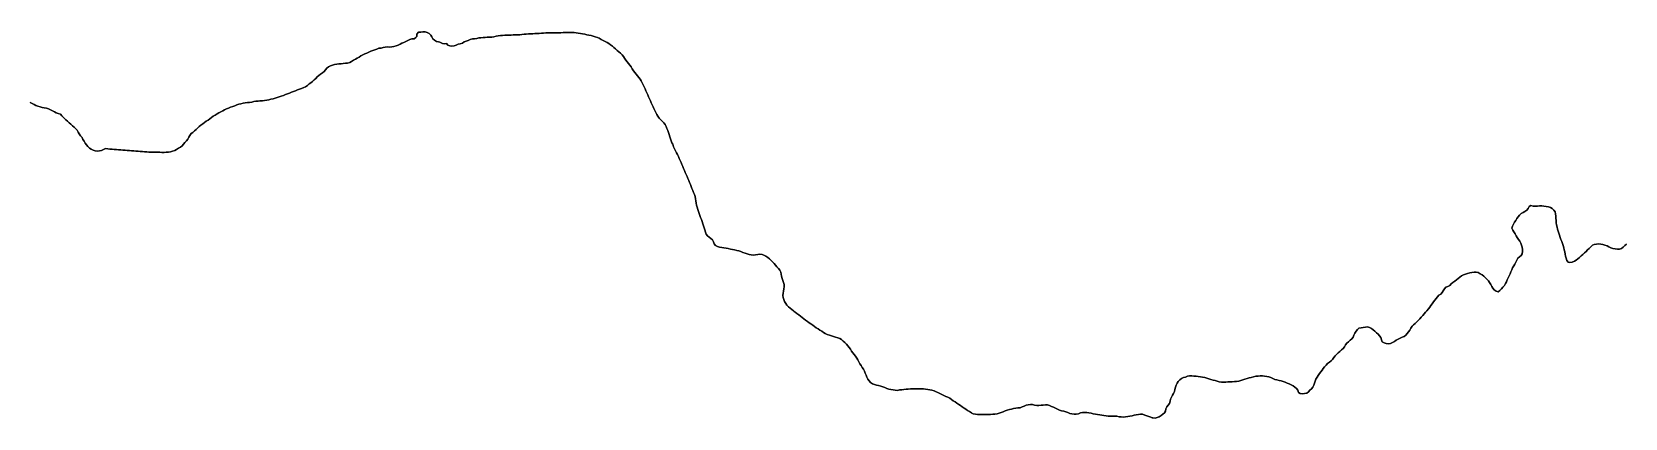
# Model space of a CAD drawing. Header units: inches. Extents: x 141448 to 685535, y 3466439 to 4099221.
# Drawn here: x 243220 to 257417, y 3788655 to 3792097 of the extents above; entities that cross this region are included whole.
import ezdxf

# ---------------------------------------------------------------- set-up
doc = ezdxf.new("R2010")
doc.units = ezdxf.units.IN
doc.header["$MEASUREMENT"] = 0
doc.layers.add('az_county', color=7, linetype='Continuous')

msp = doc.modelspace()

# ---------------------------------------------------------------- linework, layer by layer
at = {"layer": 'az_county'}
for points in [[(257429.59375, 3790204.75), (257415.09375, 3790192.25), (257399.890625, 3790179.75), (257383.78125, 3790167.5), (257366.578125, 3790160.25), (257347.984375, 3790159.75), (257328.578125, 3790162.5), (257309.171875, 3790167.5), (257290.578125, 3790173.25), (257273.078125, 3790181.25), (257255.875, 3790190.5), (257237.78125, 3790197.25), (257218.875, 3790202.25), (257199.78125, 3790205.75), (257180.671875, 3790207.5), (257160.984375, 3790206.75), (257141.78125, 3790203.5), (257125.28125, 3790195.25), (257111.375, 3790181), (257097.078125, 3790167.75), (257082.984375, 3790154.25), (257068.984375, 3790140.75), (257054.984375, 3790127.25), (257040.875, 3790113.75), (257026.671875, 3790100.5), (257012.171875, 3790087.75), (256997.375, 3790075.75), (256982.171875, 3790064.25), (256965.375, 3790053.75), (256945.578125, 3790045.75), (256925.984375, 3790041.75), (256909.671875, 3790043.75), (256899.28125, 3790059.5), (256892.578125, 3790080.25), (256887.484375, 3790098.75), (256883.484375, 3790117.75), (256879.78125, 3790136.75), (256875.375, 3790155.75), (256869.875, 3790174.25), (256864.078125, 3790192.5), (256857.984375, 3790211), (256851.875, 3790229.25), (256845.578125, 3790247.75), (256839.28125, 3790266), (256833.078125, 3790284.25), (256827.078125, 3790302.75), (256821.28125, 3790321.25), (256815.671875, 3790339.75), (256810.484375, 3790358.25), (256805.875, 3790377), (256802.875, 3790396.25), (256801.671875, 3790416), (256801.28125, 3790435.75), (256800.578125, 3790455.5), (256798.375, 3790474.5), (256793.578125, 3790492.25), (256783.28125, 3790508.25), (256767.984375, 3790522), (256750.984375, 3790532.25), (256733.171875, 3790538.5), (256714.078125, 3790542.25), (256694.375, 3790544.5), (256674.984375, 3790546.25), (256655.671875, 3790546.25), (256636.28125, 3790545.25), (256616.875, 3790544.25), (256597.375, 3790545.25), (256577.578125, 3790548.75), (256562.78125, 3790541), (256551.984375, 3790523.75), (256539.984375, 3790508.25), (256523.78125, 3790496.25), (256507.671875, 3790487.25), (256490.578125, 3790477.75), (256476.984375, 3790464.75), (256464.984375, 3790449.5), (256453.484375, 3790433.75), (256442.484375, 3790417.25), (256432.171875, 3790400.75), (256422.484375, 3790383.75), (256413.484375, 3790366.75), (256409.171875, 3790349.25), (256417.875, 3790330.75), (256427.078125, 3790314), (256436.875, 3790297.25), (256446.875, 3790280.75), (256456.78125, 3790263.75), (256467.28125, 3790247.5), (256477.875, 3790231.25), (256487.375, 3790214.25), (256494.484375, 3790196.75), (256499.484375, 3790177.75), (256502.671875, 3790158.25), (256504.171875, 3790139.25), (256500.875, 3790120.25), (256490.875, 3790103.75), (256474.671875, 3790092.75), (256460.078125, 3790079.75), (256451.078125, 3790063), (256443.671875, 3790044.75), (256434.484375, 3790027.75), (256424.578125, 3790011.25), (256415.078125, 3789994.25), (256406.875, 3789976.75), (256399.484375, 3789959.25), (256392.171875, 3789941.25), (256384.28125, 3789923.5), (256376.078125, 3789906), (256367.671875, 3789888.5), (256359.28125, 3789871), (256350.875, 3789853.5), (256340.984375, 3789837), (256328.78125, 3789822), (256315.28125, 3789808.25), (256301.265625, 3789792.25), (256286.265625, 3789781.75), (256268.46875, 3789785.75), (256251.5625, 3789797.75), (256239.5625, 3789812.5), (256229.359375, 3789829.25), (256219.265625, 3789846), (256209.5625, 3789862.75), (256198.765625, 3789878.75), (256185.765625, 3789893.25), (256171.65625, 3789906.25), (256157.0625, 3789919.25), (256142.0625, 3789931.25), (256126.0625, 3789942.25), (256109.0625, 3789951.75), (256090.15625, 3789954.5), (256070.65625, 3789955), (256051.265625, 3789954.25), (256032.5625, 3789949.75), (256014.15625, 3789943.25), (255995.765625, 3789937.25), (255977.359375, 3789930.75), (255959.765625, 3789922.75), (255943.5625, 3789912.75), (255929.15625, 3789899.75), (255914.859375, 3789886.75), (255899.359375, 3789874.75), (255883.359375, 3789864), (255868.0625, 3789852.25), (255854.765625, 3789838), (255837.65625, 3789829), (255819.359375, 3789821.75), (255806.765625, 3789808.25), (255797.359375, 3789791), (255788.0625, 3789773.5), (255775.96875, 3789759), (255758.265625, 3789750.25), (255745.0625, 3789736.25), (255733.15625, 3789721.25), (255721.46875, 3789705.75), (255710.0625, 3789690.25), (255698.765625, 3789674.25), (255687.359375, 3789658.75), (255675.765625, 3789643.25), (255663.96875, 3789627.75), (255651.65625, 3789612.75), (255639.15625, 3789598.25), (255626.359375, 3789583.75), (255613.46875, 3789569.25), (255600.46875, 3789554.75), (255587.359375, 3789540.75), (255574.265625, 3789526.25), (255561.0625, 3789512.25), (255547.359375, 3789498.25), (255532.65625, 3789486.25), (255518.265625, 3789473.75), (255508.859375, 3789456.75), (255498.359375, 3789440.5), (255487.15625, 3789424.25), (255475.5625, 3789408.75), (255462.65625, 3789394.25), (255447.5625, 3789383.25), (255429.65625, 3789375.5), (255411.359375, 3789368.25), (255394.359375, 3789359.25), (255377.859375, 3789349.25), (255361.359375, 3789339), (255344.859375, 3789328.75), (255327.0625, 3789321.25), (255307.65625, 3789318.75), (255288.265625, 3789320.75), (255268.65625, 3789325.75), (255253.65625, 3789335.75), (255246.65625, 3789353.75), (255239.765625, 3789372.75), (255229.359375, 3789389.25), (255216.859375, 3789403.75), (255202.546875, 3789416.75), (255187.640625, 3789429.25), (255172.953125, 3789441.75), (255157.34375, 3789453.25), (255140.453125, 3789464), (255122.34375, 3789468.25), (255103.34375, 3789465.75), (255083.953125, 3789461.75), (255064.25, 3789459.5), (255045.046875, 3789456.5), (255031.546875, 3789444.75), (255020.046875, 3789428.75), (255008.953125, 3789413.25), (255000.75, 3789395.25), (254992.453125, 3789377.75), (254981.34375, 3789362.25), (254967.546875, 3789349), (254952.75, 3789336.25), (254938.640625, 3789322.75), (254926.640625, 3789307.75), (254915.75, 3789291.75), (254904.140625, 3789276.25), (254890.34375, 3789262.75), (254875.453125, 3789250.25), (254860.453125, 3789238), (254846.953125, 3789224.5), (254834.046875, 3789209.75), (254822.453125, 3789194.25), (254810.546875, 3789179), (254797.140625, 3789165.25), (254781.75, 3789153.5), (254766.546875, 3789141.25), (254752.453125, 3789128), (254739.84375, 3789113.5), (254727.953125, 3789098.25), (254716.34375, 3789082.75), (254704.546875, 3789067.25), (254692.84375, 3789052), (254682.140625, 3789035.75), (254671.953125, 3789019.25), (254662.453125, 3789002.5), (254654.546875, 3788984.75), (254649.25, 3788966.25), (254643.640625, 3788947.75), (254634.75, 3788930.25), (254621.25, 3788917), (254606.34375, 3788904.25), (254594.546875, 3788888.25), (254579.546875, 3788877.75), (254560.34375, 3788874.25), (254540.640625, 3788872.75), (254520.25, 3788873.5), (254507.84375, 3788884.75), (254501.34375, 3788904), (254490.25, 3788919.75), (254475.25, 3788931.75), (254458.953125, 3788942.75), (254442.046875, 3788951.75), (254424.546875, 3788960.25), (254406.75, 3788968), (254388.84375, 3788975.25), (254370.546875, 3788981.25), (254351.84375, 3788986.75), (254333.25, 3788991.75), (254314.34375, 3788996.25), (254295.546875, 3789000.75), (254277.953125, 3789008.75), (254260.84375, 3789017.5), (254242.140625, 3789022.5), (254223.140625, 3789026.25), (254203.953125, 3789029.25), (254184.75, 3789031.25), (254165.453125, 3789031.25), (254146.140625, 3789030), (254126.84375, 3789029), (254104.53125, 3789023.5), (254085.734375, 3789018.75), (254067.03125, 3789014), (254048.4375, 3789008.75), (254029.9375, 3789003.25), (254011.4375, 3788997.5), (253993.125, 3788990.75), (253974.625, 3788985.25), (253955.53125, 3788983), (253936.328125, 3788981.25), (253916.9375, 3788979.75), (253897.53125, 3788978.5), (253878.234375, 3788977.5), (253858.828125, 3788976.75), (253839.4375, 3788976.25), (253820.125, 3788976), (253801.125, 3788977.25), (253782.734375, 3788984), (253764.03125, 3788989.25), (253745.328125, 3788993.75), (253726.734375, 3788999.25), (253708.328125, 3789005.25), (253689.828125, 3789011), (253671.234375, 3789016), (253652.328125, 3789019.75), (253633.125, 3789022.75), (253613.9375, 3789025.25), (253594.734375, 3789027.75), (253575.328125, 3789030.25), (253555.9375, 3789032.25), (253536.828125, 3789032.25), (253518.328125, 3789027.75), (253500.125, 3789020.25), (253480.9375, 3789016.75), (253463.828125, 3789009), (253448.03125, 3788997.25), (253435.125, 3788983), (253425.234375, 3788966.5), (253417.03125, 3788948.75), (253410.125, 3788930.75), (253405.828125, 3788911.75), (253402.125, 3788892.75), (253393.53125, 3788875.5), (253383.328125, 3788858.75), (253374.03125, 3788841.75), (253366.625, 3788824.25), (253362.828125, 3788805), (253357.125, 3788786.75), (253346.625, 3788770.5), (253334.828125, 3788754.75), (253325.828125, 3788738.25), (253322.53125, 3788718.75), (253312.03125, 3788703), (253297.9375, 3788689.25), (253282.734375, 3788677.25), (253265.53125, 3788668.25), (253247.328125, 3788660.75), (253228.4375, 3788655.25), (253209.828125, 3788657.25), (253203.234375, 3788659.25), (253191.328125, 3788662.5), (253172.828125, 3788669.25), (253154.4375, 3788675.75), (253136.03125, 3788682.75), (253117.734375, 3788690.25), (253099.03125, 3788690.75), (253080.125, 3788688.25), (253061.125, 3788684.75), (253042.125, 3788680.75), (253023.125, 3788676.25), (253004.015625, 3788672.25), (252984.921875, 3788668.75), (252965.71875, 3788666.25), (252946.3125, 3788665.25), (252926.921875, 3788665.5), (252907.8125, 3788667), (252889.015625, 3788672), (252869.8125, 3788674.25), (252850.421875, 3788674), (252831.109375, 3788673.75), (252811.8125, 3788673.75), (252792.609375, 3788675.75), (252773.421875, 3788678.5), (252754.3125, 3788681.5), (252735.21875, 3788684.5), (252716.109375, 3788687.75), (252697.015625, 3788691.25), (252677.921875, 3788694.75), (252658.8125, 3788698.25), (252639.8125, 3788701.5), (252620.71875, 3788704.25), (252601.609375, 3788706.75), (252582.515625, 3788706.75), (252563.609375, 3788701.5), (252545.3125, 3788694.75), (252526.71875, 3788690.25), (252507.3125, 3788690.25), (252488.015625, 3788692.75), (252469.421875, 3788697.5), (252451.21875, 3788704), (252432.921875, 3788710.75), (252414.3125, 3788716), (252395.515625, 3788720.75), (252377.3125, 3788727), (252359.8125, 3788735.25), (252342.71875, 3788744.25), (252325.015625, 3788752.25), (252307.015625, 3788759.5), (252289.015625, 3788766.75), (252270.71875, 3788772.75), (252251.421875, 3788773.75), (252232.109375, 3788772), (252212.8125, 3788769.75), (252193.515625, 3788767.75), (252174.3125, 3788767.25), (252155.3125, 3788771), (252136.421875, 3788775.75), (252117.21875, 3788776.25), (252097.921875, 3788774.5), (252079.015625, 3788770.75), (252061.109375, 3788763), (252043.3125, 3788755), (252025.3125, 3788748.5), (252006.109375, 3788746.75), (251986.8125, 3788744.75), (251967.921875, 3788740.75), (251949.015625, 3788736.25), (251930.3125, 3788731.25), (251911.71875, 3788726.25), (251893.421875, 3788719.75), (251875.609375, 3788712.25), (251857.8125, 3788704.75), (251839.421875, 3788698.5), (251820.609375, 3788694.25), (251801.515625, 3788691.25), (251782.203125, 3788689.75), (251762.90625, 3788688.75), (251743.5, 3788688.75), (251724.203125, 3788688.25), (251704.796875, 3788687.75), (251685.5, 3788687.25), (251666.09375, 3788687.25), (251646.796875, 3788687.75), (251627.40625, 3788689.5), (251608.796875, 3788694.25), (251597.09375, 3788700.75), (251592, 3788703.75), (251575.203125, 3788713.25), (251558.59375, 3788723.25), (251542.5, 3788734), (251526.5, 3788744.75), (251510.5, 3788755.75), (251494.703125, 3788766.75), (251478.796875, 3788777.75), (251462.796875, 3788789), (251446.90625, 3788799.75), (251430.796875, 3788810.5), (251414.40625, 3788821), (251398.5, 3788831.75), (251381.59375, 3788841.25), (251364.09375, 3788849.5), (251346.5, 3788857.75), (251329.09375, 3788865.75), (251311.59375, 3788874.25), (251294.09375, 3788882.5), (251276.5, 3788890.5), (251258.796875, 3788898.25), (251240.59375, 3788905), (251221.703125, 3788908.75), (251202.40625, 3788910.25), (251183.09375, 3788912.25), (251164.09375, 3788915.75), (251144.796875, 3788916.75), (251125.5, 3788917.5), (251106.09375, 3788917.25), (251086.796875, 3788916.75), (251067.40625, 3788916.25), (251048.09375, 3788915.25), (251028.796875, 3788914.25), (251009.5, 3788913), (250990.203125, 3788911.25), (250971, 3788908.75), (250951.796875, 3788906.25), (250932.703125, 3788902.5), (250913.59375, 3788903.25), (250894.40625, 3788906), (250875.40625, 3788909.75), (250856.703125, 3788914.75), (250838.296875, 3788920.5), (250820.09375, 3788927.25), (250801.90625, 3788934), (250783.59375, 3788940.25), (250764.90625, 3788945.25), (250746.09375, 3788949.75), (250727.296875, 3788954.5), (250709.5, 3788961.75), (250693.59375, 3788972.75), (250680.796875, 3788987.25), (250670.09375, 3789003.5), (250661.5, 3789020.75), (250653.40625, 3789038.5), (250645.59375, 3789056.25), (250638, 3789073.75), (250629.703125, 3789091.25), (250619.5, 3789107.75), (250608.296875, 3789123.75), (250598.796875, 3789140.25), (250589.703125, 3789157.5), (250580.5, 3789174.5), (250570.296875, 3789190.75), (250559.09375, 3789206.75), (250547.296875, 3789222), (250535.5, 3789237.25), (250524.09375, 3789253), (250513.40625, 3789269.25), (250502.703125, 3789285.25), (250490.90625, 3789300.5), (250478, 3789315), (250464.203125, 3789328.75), (250450.09375, 3789342.25), (250435.203125, 3789354.75), (250418.796875, 3789364.25), (250400.796875, 3789371.25), (250382.203125, 3789376.75), (250363.703125, 3789382.75), (250345.09375, 3789388.75), (250326.296875, 3789394.25), (250307.78125, 3789400.25), (250290.1875, 3789408), (250273.890625, 3789418.25), (250257.78125, 3789428.75), (250241.6875, 3789439.25), (250225.6875, 3789450.25), (250209.78125, 3789461), (250193.78125, 3789472), (250177.984375, 3789483.25), (250162.1875, 3789494.25), (250146.390625, 3789505.75), (250130.6875, 3789517), (250114.984375, 3789528.25), (250099.390625, 3789540), (250083.78125, 3789551.5), (250068.28125, 3789563.25), (250052.78125, 3789574.75), (250037.390625, 3789586.5), (250022.078125, 3789598.25), (250013.078125, 3789605.25), (250006.78125, 3789610.25), (249991.484375, 3789622), (249976.28125, 3789633.75), (249961.78125, 3789646.75), (249948.6875, 3789661.25), (249937.28125, 3789677), (249927.390625, 3789693.5), (249919.1875, 3789711.25), (249913.390625, 3789730.25), (249911.390625, 3789749.25), (249913.28125, 3789768.25), (249917.28125, 3789787.5), (249921.484375, 3789806.75), (249924.1875, 3789826), (249923.390625, 3789844.75), (249918.78125, 3789863.5), (249912.28125, 3789882), (249905.6875, 3789900.5), (249901.078125, 3789919.25), (249897.6875, 3789938.75), (249892.984375, 3789957.25), (249884.484375, 3789974.25), (249872.28125, 3789989.25), (249859.1875, 3790004), (249846.484375, 3790018.75), (249833.78125, 3790033.5), (249820.78125, 3790047.75), (249806.984375, 3790061.25), (249792.28125, 3790073.75), (249776.78125, 3790086.25), (249760.6875, 3790098.25), (249743.78125, 3790107.75), (249726.390625, 3790114.5), (249707.890625, 3790116.25), (249688.484375, 3790113.25), (249668.6875, 3790109.5), (249649.1875, 3790107.75), (249630.28125, 3790109.75), (249611.578125, 3790114.25), (249593.078125, 3790119.75), (249574.578125, 3790125.75), (249556.1875, 3790132.25), (249537.78125, 3790138.75), (249519.28125, 3790144.75), (249500.6875, 3790149.75), (249481.890625, 3790154.5), (249462.890625, 3790158.75), (249443.984375, 3790162.25), (249424.984375, 3790165.75), (249405.890625, 3790169.25), (249386.78125, 3790172.25), (249367.578125, 3790175), (249348.578125, 3790178.75), (249330.078125, 3790184.25), (249312.984375, 3790193.25), (249300.6875, 3790208.25), (249293.890625, 3790226.75), (249284.984375, 3790243.25), (249269.78125, 3790255.25), (249254.28125, 3790267.5), (249239.078125, 3790280), (249229.078125, 3790295.75), (249222.078125, 3790313.75), (249216.28125, 3790332.25), (249210.6875, 3790351.25), (249204.578125, 3790369.75), (249198.28125, 3790387.75), (249192.078125, 3790406.25), (249185.6875, 3790424.25), (249179.1875, 3790442.75), (249172.6875, 3790460.75), (249166.28125, 3790479.25), (249160.1875, 3790497.5), (249154.078125, 3790515.75), (249148.1875, 3790534.25), (249142.78125, 3790552.75), (249138.1875, 3790571.5), (249135.390625, 3790590.75), (249133.28125, 3790610), (249129.6875, 3790629), (249123.484375, 3790647.25), (249116.078125, 3790665.25), (249109.078125, 3790683.25), (249102.078125, 3790701.25), (249095.078125, 3790719.25), (249087.984375, 3790737.25), (249080.78125, 3790755.25), (249073.390625, 3790773.25), (249065.78125, 3790790.75), (249057.984375, 3790808.75), (249050.1875, 3790826.25), (249042.390625, 3790844), (249034.78125, 3790861.75), (249027.28125, 3790879.75), (249019.890625, 3790897.5), (249012.484375, 3790915.25), (249004.984375, 3790933.25), (248997.1875, 3790950.75), (248989.1875, 3790968.5), (248980.578125, 3790985.75), (248971.6875, 3791003.25), (248962.78125, 3791020.25), (248953.890625, 3791037.25), (248945.390625, 3791054.75), (248937.484375, 3791072.25), (248930.28125, 3791095.25), (248923.078125, 3791108.25), (248916.28125, 3791126.5), (248909.6875, 3791144.75), (248903.6875, 3791163.25), (248897.984375, 3791181.75), (248892.28125, 3791200.5), (248886.28125, 3791219), (248878.890625, 3791237.25), (248871.78125, 3791254.75), (248862.484375, 3791271.25), (248850.78125, 3791286.25), (248837.390625, 3791300.75), (248823.578125, 3791314.75), (248810.390625, 3791329.25), (248798.890625, 3791344.75), (248789.6875, 3791361.5), (248780.6875, 3791378.5), (248771.984375, 3791395.75), (248763.484375, 3791413.25), (248755.1875, 3791430.5), (248746.984375, 3791448), (248738.890625, 3791465.75), (248730.984375, 3791483.25), (248723.078125, 3791501), (248715.1875, 3791518.75), (248707.28125, 3791536.5), (248699.484375, 3791554.25), (248691.578125, 3791572), (248683.578125, 3791589.75), (248675.484375, 3791607.25), (248667.28125, 3791624.75), (248658.984375, 3791642.25), (248650.484375, 3791659.5), (248641.578125, 3791676.5), (248629.28125, 3791691.25), (248615.6875, 3791705.5), (248603.484375, 3791720.5), (248591.6875, 3791735.75), (248580.484375, 3791751.5), (248570.078125, 3791767.75), (248559.78125, 3791784.25), (248548.78125, 3791800.25), (248536.390625, 3791815.25), (248524.578125, 3791830.25), (248513.1875, 3791846), (248501.890625, 3791861.75), (248490.484375, 3791877.25), (248478.578125, 3791892.5), (248464.1875, 3791906.75), (248450.984375, 3791919.75), (248436.1875, 3791932.25), (248421.6875, 3791944.75), (248407.078125, 3791957.75), (248392.28125, 3791970), (248376.890625, 3791981.75), (248361.078125, 3791992.75), (248344.890625, 3792003.5), (248327.984375, 3792012.75), (248310.484375, 3792021.25), (248293.390625, 3792030.25), (248276.390625, 3792039.75), (248258.78125, 3792047.75), (248240.484375, 3792053.75), (248221.890625, 3792059.25), (248203.1875, 3792063.75), (248184.28125, 3792068.25), (248165.390625, 3792072.25), (248146.390625, 3792075.75), (248127.390625, 3792079.75), (248108.375, 3792083.25), (248089.265625, 3792086.25), (248070.0625, 3792088.75), (248050.765625, 3792090.5), (248031.46875, 3792091.25), (248012.171875, 3792091.5), (247992.765625, 3792091.25), (247973.46875, 3792091), (247954.171875, 3792090.25), (247934.765625, 3792089.75), (247915.46875, 3792089.25), (247896.171875, 3792089.25), (247876.765625, 3792089.25), (247857.46875, 3792089), (247838.0625, 3792088.75), (247818.765625, 3792088.5), (247799.46875, 3792087.75), (247780.171875, 3792086.75), (247760.875, 3792085.25), (247741.5625, 3792083.75), (247722.265625, 3792082.5), (247702.875, 3792081.25), (247683.5625, 3792080.25), (247664.265625, 3792079.25), (247644.96875, 3792078.25), (247625.671875, 3792077.25), (247606.375, 3792075.75), (247587.171875, 3792073.5), (247567.96875, 3792071.25), (247548.671875, 3792069.5), (247529.375, 3792070.75), (247510.0625, 3792071.25), (247490.765625, 3792069.25), (247471.5625, 3792067.75), (247452.171875, 3792067.25), (247432.875, 3792066.75), (247413.5625, 3792066), (247394.265625, 3792064.75), (247375.0625, 3792062.25), (247356.171875, 3792058.25), (247337.171875, 3792054.25), (247318.0625, 3792051.5), (247298.765625, 3792050.75), (247277.671875, 3792049.5), (247260.265625, 3792047.25), (247240.96875, 3792045.75), (247221.671875, 3792044.5), (247202.375, 3792043.25), (247183.375, 3792039.5), (247164.265625, 3792036.25), (247144.96875, 3792034.25), (247126.375, 3792029.75), (247108.671875, 3792021.75), (247090.265625, 3792015.75), (247072.765625, 3792007.75), (247055.875, 3791998), (247037.671875, 3791992), (247018.765625, 3791987.5), (247000.96875, 3791979.75), (246982.5625, 3791974), (246963.46875, 3791970.75), (246944.171875, 3791972.75), (246926.25, 3791978.75), (246915.859375, 3791994), (246896.453125, 3791990.5), (246877.75, 3791992.75), (246860.953125, 3792002.75), (246855.453125, 3792004.25), (246842.25, 3792007.5), (246824.046875, 3792012.5), (246807.25, 3792022.75), (246792.546875, 3792035.25), (246784.15625, 3792052.75), (246774.25, 3792069.25), (246759.75, 3792082.25), (246742.859375, 3792091.75), (246724.25, 3792097.25), (246705.046875, 3792097.25), (246685.75, 3792095.25), (246666.453125, 3792094), (246650.046875, 3792077), (246649.453125, 3792055.75), (246640.65625, 3792046.25), (246626.15625, 3792034.75), (246606.453125, 3792034.25), (246587.953125, 3792028.75), (246570.25, 3792020.75), (246552.75, 3792012.5), (246535.359375, 3792003.75), (246517.953125, 3791995.25), (246500.15625, 3791987.75), (246482.75, 3791979.25), (246465.046875, 3791971.75), (246446.359375, 3791966.25), (246427.359375, 3791962.5), (246408.15625, 3791962), (246388.65625, 3791963), (246369.453125, 3791961.25), (246350.359375, 3791957.75), (246331.25, 3791950.75), (246312.546875, 3791951), (246293.859375, 3791944.25), (246275.546875, 3791938), (246257.15625, 3791931.75), (246238.859375, 3791925.5), (246221.25, 3791917.5), (246204.359375, 3791908), (246186.25, 3791901.25), (246168.359375, 3791893.75), (246151.859375, 3791883.75), (246135.75, 3791872.75), (246119.453125, 3791862.5), (246102.453125, 3791853.25), (246085.453125, 3791844), (246068.953125, 3791833.5), (246052.25, 3791823.75), (246033.65625, 3791819.5), (246014.25, 3791817.75), (245994.953125, 3791815.75), (245975.65625, 3791813.75), (245956.453125, 3791811.25), (245937.25, 3791808.25), (245917.953125, 3791805), (245898.953125, 3791800.75), (245880.65625, 3791795.25), (245864.046875, 3791785.75), (245849.453125, 3791772.5), (245835.859375, 3791758.75), (245823.359375, 3791743.75), (245808.953125, 3791731), (245793.046875, 3791720), (245776.75, 3791709.5), (245762.546875, 3791696.25), (245749.15625, 3791682.25), (245735.359375, 3791668.75), (245720.546875, 3791656.25), (245705.25, 3791644.25), (245689.953125, 3791632.75), (245674.953125, 3791620.25), (245659.359375, 3791608.75), (245641.75, 3791600.75), (245623.65625, 3791593.75), (245605.546875, 3791586.75), (245587.453125, 3791580), (245569.453125, 3791573), (245551.453125, 3791565.75), (245533.359375, 3791558.75), (245515.359375, 3791551.75), (245497.359375, 3791544.75), (245479.25, 3791537.75), (245461.046875, 3791531.25), (245442.546875, 3791525.5), (245424.25, 3791519.25), (245405.953125, 3791512.75), (245387.546875, 3791506.75), (245368.953125, 3791501.25), (245350.15625, 3791496.75), (245331.25, 3791492.75), (245312.25, 3791489), (245293.15625, 3791485.75), (245273.859375, 3791483.25), (245251.75, 3791481.5), (245235.25, 3791480.25), (245215.859375, 3791479), (245196.75, 3791476.75), (245178.359375, 3791470.75), (245159.359375, 3791467.5), (245139.953125, 3791466.5), (245120.75, 3791464.5), (245101.65625, 3791461), (245082.75, 3791456.75), (245064.15625, 3791451.5), (245045.75, 3791445.75), (245027.453125, 3791439.25), (245009.25, 3791432.25), (244991.046875, 3791425.75), (244972.953125, 3791418.75), (244954.953125, 3791411.75), (244937.25, 3791403.75), (244920.453125, 3791394.25), (244903.546875, 3791384.75), (244886.75, 3791375.25), (244869.75, 3791365.75), (244852.953125, 3791356.25), (244836.546875, 3791346), (244820.75, 3791334.75), (244805.25, 3791323.25), (244789.546875, 3791311.75), (244773.546875, 3791300.75), (244757.65625, 3791289.75), (244741.75, 3791278.75), (244726.25, 3791267.25), (244711.75, 3791254.5), (244697.359375, 3791241.5), (244683.046875, 3791228.5), (244668.15625, 3791216), (244652.859375, 3791201), (244639.453125, 3791190.25), (244628.25, 3791174.25), (244618.25, 3791157.75), (244608.25, 3791141), (244596.953125, 3791125.25), (244584.15625, 3791110.75), (244570.953125, 3791096.75), (244557.859375, 3791082.25), (244542.859375, 3791070.25), (244526.640625, 3791059.5), (244509.84375, 3791049.75), (244492.4375, 3791041.25), (244474.34375, 3791034.25), (244455.640625, 3791028.75), (244436.53125, 3791025.75), (244417.34375, 3791024.25), (244397.84375, 3791023.5), (244378.4375, 3791023.25), (244359.140625, 3791024), (244339.734375, 3791025.25), (244320.4375, 3791025.25), (244301.03125, 3791024.75), (244281.734375, 3791025.5), (244262.4375, 3791026.5), (244243.140625, 3791027.5), (244223.734375, 3791028.75), (244204.4375, 3791030), (244185.140625, 3791031.25), (244165.84375, 3791032.75), (244146.53125, 3791034.25), (244127.234375, 3791036), (244107.9375, 3791037.75), (244088.640625, 3791039.5), (244069.34375, 3791041.25), (244050.03125, 3791042.75), (244030.734375, 3791044.25), (244011.4375, 3791045.75), (243992.140625, 3791047), (243972.84375, 3791048.25), (243953.53125, 3791049.75), (243934.234375, 3791051.25), (243914.84375, 3791053), (243895.4375, 3791056), (243876.34375, 3791056.75), (243858.9375, 3791049.25), (243841.140625, 3791041.5), (243822.234375, 3791036.75), (243802.9375, 3791033.25), (243784.53125, 3791036.75), (243766.53125, 3791044.5), (243748.03125, 3791050.75), (243732.140625, 3791061.25), (243718.140625, 3791074.75), (243705.4375, 3791089.75), (243695.03125, 3791106), (243685.140625, 3791122.75), (243674.4375, 3791138.75), (243666.84375, 3791154.75), (243653.140625, 3791171.25), (243642.53125, 3791187.25), (243633.234375, 3791204.5), (243622.640625, 3791220.75), (243609.234375, 3791235), (243595.4375, 3791248), (243581.234375, 3791261.25), (243566.84375, 3791274.25), (243552.4375, 3791287.25), (243538.03125, 3791300.25), (243523.84375, 3791313.5), (243500.53125, 3791335.25), (243487.34375, 3791349.75), (243473.53125, 3791362.75), (243455.53125, 3791369.75), (243437.234375, 3791376.25), (243420.03125, 3791385.25), (243402.9375, 3791394.25), (243385.53125, 3791403), (243368.03125, 3791411.25), (243349.9375, 3791418.25), (243330.734375, 3791420.25), (243311.734375, 3791424.25), (243293.34375, 3791429.75), (243273.84375, 3791435.75), (243256.03125, 3791440.75), (243239.140625, 3791449.75), (243222.53125, 3791460), (243205.34375, 3791468.75)], [(243205.34375, 3791468.75), (243222.53125, 3791460), (243239.140625, 3791449.75), (243256.03125, 3791440.75), (243273.84375, 3791435.75), (243293.34375, 3791429.75), (243311.734375, 3791424.25), (243330.734375, 3791420.25), (243349.9375, 3791418.25), (243368.03125, 3791411.25), (243385.53125, 3791403), (243402.9375, 3791394.25), (243420.03125, 3791385.25), (243437.234375, 3791376.25), (243455.53125, 3791369.75), (243473.53125, 3791362.75), (243487.34375, 3791349.75), (243500.53125, 3791335.25), (243523.84375, 3791313.5), (243538.03125, 3791300.25), (243552.4375, 3791287.25), (243566.84375, 3791274.25), (243581.234375, 3791261.25), (243595.4375, 3791248), (243609.234375, 3791235), (243622.640625, 3791220.75), (243633.234375, 3791204.5), (243642.53125, 3791187.25), (243653.140625, 3791171.25), (243666.84375, 3791154.75), (243674.4375, 3791138.75), (243685.140625, 3791122.75), (243695.03125, 3791106), (243705.4375, 3791089.75), (243718.140625, 3791074.75), (243732.140625, 3791061.25), (243748.03125, 3791050.75), (243766.53125, 3791044.5), (243784.53125, 3791036.75), (243802.9375, 3791033.25), (243822.234375, 3791036.75), (243841.140625, 3791041.5), (243858.9375, 3791049.25), (243876.34375, 3791056.75), (243895.4375, 3791056), (243914.84375, 3791053), (243934.234375, 3791051.25), (243953.53125, 3791049.75), (243972.84375, 3791048.25), (243992.140625, 3791047), (244011.4375, 3791045.75), (244030.734375, 3791044.25), (244050.03125, 3791042.75), (244069.34375, 3791041.25), (244088.640625, 3791039.5), (244107.9375, 3791037.75), (244127.234375, 3791036), (244146.53125, 3791034.25), (244165.84375, 3791032.75), (244185.140625, 3791031.25), (244204.4375, 3791030), (244223.734375, 3791028.75), (244243.140625, 3791027.5), (244262.4375, 3791026.5), (244281.734375, 3791025.5), (244301.03125, 3791024.75), (244320.4375, 3791025.25), (244339.734375, 3791025.25), (244359.140625, 3791024), (244378.4375, 3791023.25), (244397.84375, 3791023.5), (244417.34375, 3791024.25), (244436.53125, 3791025.75), (244455.640625, 3791028.75), (244474.34375, 3791034.25), (244492.4375, 3791041.25), (244509.84375, 3791049.75), (244526.640625, 3791059.5), (244542.859375, 3791070.25), (244557.859375, 3791082.25), (244570.953125, 3791096.75), (244584.15625, 3791110.75), (244596.953125, 3791125.25), (244608.25, 3791141), (244618.25, 3791157.75), (244628.25, 3791174.25), (244639.453125, 3791190.25), (244652.859375, 3791201), (244668.15625, 3791216), (244683.046875, 3791228.5), (244697.359375, 3791241.5), (244711.75, 3791254.5), (244726.25, 3791267.25), (244741.75, 3791278.75), (244757.65625, 3791289.75), (244773.546875, 3791300.75), (244789.546875, 3791311.75), (244805.25, 3791323.25), (244820.75, 3791334.75), (244836.546875, 3791346), (244852.953125, 3791356.25), (244869.75, 3791365.75), (244886.75, 3791375.25), (244903.546875, 3791384.75), (244920.453125, 3791394.25), (244937.25, 3791403.75), (244954.953125, 3791411.75), (244972.953125, 3791418.75), (244991.046875, 3791425.75), (245009.25, 3791432.25), (245027.453125, 3791439.25), (245045.75, 3791445.75), (245064.15625, 3791451.5), (245082.75, 3791456.75), (245101.65625, 3791461), (245120.75, 3791464.5), (245139.953125, 3791466.5), (245159.359375, 3791467.5), (245178.359375, 3791470.75), (245196.75, 3791476.75), (245215.859375, 3791479), (245235.25, 3791480.25), (245251.75, 3791481.5), (245273.859375, 3791483.25), (245293.15625, 3791485.75), (245312.25, 3791489), (245331.25, 3791492.75), (245350.15625, 3791496.75), (245368.953125, 3791501.25), (245387.546875, 3791506.75), (245405.953125, 3791512.75), (245424.25, 3791519.25), (245442.546875, 3791525.5), (245461.046875, 3791531.25), (245479.25, 3791537.75), (245497.359375, 3791544.75), (245515.359375, 3791551.75), (245533.359375, 3791558.75), (245551.453125, 3791565.75), (245569.453125, 3791573), (245587.453125, 3791580), (245605.546875, 3791586.75), (245623.65625, 3791593.75), (245641.75, 3791600.75), (245659.359375, 3791608.75), (245674.953125, 3791620.25), (245689.953125, 3791632.75), (245705.25, 3791644.25), (245720.546875, 3791656.25), (245735.359375, 3791668.75), (245749.15625, 3791682.25), (245762.546875, 3791696.25), (245776.75, 3791709.5), (245793.046875, 3791720), (245808.953125, 3791731), (245823.359375, 3791743.75), (245835.859375, 3791758.75), (245849.453125, 3791772.5), (245864.046875, 3791785.75), (245880.65625, 3791795.25), (245898.953125, 3791800.75), (245917.953125, 3791805), (245937.25, 3791808.25), (245956.453125, 3791811.25), (245975.65625, 3791813.75), (245994.953125, 3791815.75), (246014.25, 3791817.75), (246033.65625, 3791819.5), (246052.25, 3791823.75), (246068.953125, 3791833.5), (246085.453125, 3791844), (246102.453125, 3791853.25), (246119.453125, 3791862.5), (246135.75, 3791872.75), (246151.859375, 3791883.75), (246168.359375, 3791893.75), (246186.25, 3791901.25), (246204.359375, 3791908), (246221.25, 3791917.5), (246238.859375, 3791925.5), (246257.15625, 3791931.75), (246275.546875, 3791938), (246293.859375, 3791944.25), (246312.546875, 3791951), (246331.25, 3791950.75), (246350.359375, 3791957.75), (246369.453125, 3791961.25), (246388.65625, 3791963), (246408.15625, 3791962), (246427.359375, 3791962.5), (246446.359375, 3791966.25), (246465.046875, 3791971.75), (246482.75, 3791979.25), (246500.15625, 3791987.75), (246517.953125, 3791995.25), (246535.359375, 3792003.75), (246552.75, 3792012.5), (246570.25, 3792020.75), (246587.953125, 3792028.75), (246606.453125, 3792034.25), (246626.15625, 3792034.75), (246640.65625, 3792046.25), (246649.453125, 3792055.75), (246650.046875, 3792077), (246666.453125, 3792094), (246685.75, 3792095.25), (246705.046875, 3792097.25), (246724.25, 3792097.25), (246742.859375, 3792091.75), (246759.75, 3792082.25), (246774.25, 3792069.25), (246784.15625, 3792052.75), (246792.546875, 3792035.25), (246807.25, 3792022.75), (246824.046875, 3792012.5), (246842.25, 3792007.5), (246855.453125, 3792004.25), (246860.953125, 3792002.75), (246877.75, 3791992.75), (246896.453125, 3791990.5), (246915.859375, 3791994), (246926.25, 3791978.75), (246944.171875, 3791972.75), (246963.46875, 3791970.75), (246982.5625, 3791974), (247000.96875, 3791979.75), (247018.765625, 3791987.5), (247037.671875, 3791992), (247055.875, 3791998), (247072.765625, 3792007.75), (247090.265625, 3792015.75), (247108.671875, 3792021.75), (247126.375, 3792029.75), (247144.96875, 3792034.25), (247164.265625, 3792036.25), (247183.375, 3792039.5), (247202.375, 3792043.25), (247221.671875, 3792044.5), (247240.96875, 3792045.75), (247260.265625, 3792047.25), (247277.671875, 3792049.5), (247298.765625, 3792050.75), (247318.0625, 3792051.5), (247337.171875, 3792054.25), (247356.171875, 3792058.25), (247375.0625, 3792062.25), (247394.265625, 3792064.75), (247413.5625, 3792066), (247432.875, 3792066.75), (247452.171875, 3792067.25), (247471.5625, 3792067.75), (247490.765625, 3792069.25), (247510.0625, 3792071.25), (247529.375, 3792070.75), (247548.671875, 3792069.5), (247567.96875, 3792071.25), (247587.171875, 3792073.5), (247606.375, 3792075.75), (247625.671875, 3792077.25), (247644.96875, 3792078.25), (247664.265625, 3792079.25), (247683.5625, 3792080.25), (247702.875, 3792081.25), (247722.265625, 3792082.5), (247741.5625, 3792083.75), (247760.875, 3792085.25), (247780.171875, 3792086.75), (247799.46875, 3792087.75), (247818.765625, 3792088.5), (247838.0625, 3792088.75), (247857.46875, 3792089), (247876.765625, 3792089.25), (247896.171875, 3792089.25), (247915.46875, 3792089.25), (247934.765625, 3792089.75), (247954.171875, 3792090.25), (247973.46875, 3792091), (247992.765625, 3792091.25), (248012.171875, 3792091.5), (248031.46875, 3792091.25), (248050.765625, 3792090.5), (248070.0625, 3792088.75), (248089.265625, 3792086.25), (248108.375, 3792083.25), (248127.390625, 3792079.75), (248146.390625, 3792075.75), (248165.390625, 3792072.25), (248184.28125, 3792068.25), (248203.1875, 3792063.75), (248221.890625, 3792059.25), (248240.484375, 3792053.75), (248258.78125, 3792047.75), (248276.390625, 3792039.75), (248293.390625, 3792030.25), (248310.484375, 3792021.25), (248327.984375, 3792012.75), (248344.890625, 3792003.5), (248361.078125, 3791992.75), (248376.890625, 3791981.75), (248392.28125, 3791970), (248407.078125, 3791957.75), (248421.6875, 3791944.75), (248436.1875, 3791932.25), (248450.984375, 3791919.75), (248464.1875, 3791906.75), (248478.578125, 3791892.5), (248490.484375, 3791877.25), (248501.890625, 3791861.75), (248513.1875, 3791846), (248524.578125, 3791830.25), (248536.390625, 3791815.25), (248548.78125, 3791800.25), (248559.78125, 3791784.25), (248570.078125, 3791767.75), (248580.484375, 3791751.5), (248591.6875, 3791735.75), (248603.484375, 3791720.5), (248615.6875, 3791705.5), (248629.28125, 3791691.25), (248641.578125, 3791676.5), (248650.484375, 3791659.5), (248658.984375, 3791642.25), (248667.28125, 3791624.75), (248675.484375, 3791607.25), (248683.578125, 3791589.75), (248691.578125, 3791572), (248699.484375, 3791554.25), (248707.28125, 3791536.5), (248715.1875, 3791518.75), (248723.078125, 3791501), (248730.984375, 3791483.25), (248738.890625, 3791465.75), (248746.984375, 3791448), (248755.1875, 3791430.5), (248763.484375, 3791413.25), (248771.984375, 3791395.75), (248780.6875, 3791378.5), (248789.6875, 3791361.5), (248798.890625, 3791344.75), (248810.390625, 3791329.25), (248823.578125, 3791314.75), (248837.390625, 3791300.75), (248850.78125, 3791286.25), (248862.484375, 3791271.25), (248871.78125, 3791254.75), (248878.890625, 3791237.25), (248886.28125, 3791219), (248892.28125, 3791200.5), (248897.984375, 3791181.75), (248903.6875, 3791163.25), (248909.6875, 3791144.75), (248916.28125, 3791126.5), (248923.078125, 3791108.25), (248930.28125, 3791095.25), (248937.484375, 3791072.25), (248945.390625, 3791054.75), (248953.890625, 3791037.25), (248962.78125, 3791020.25), (248971.6875, 3791003.25), (248980.578125, 3790985.75), (248989.1875, 3790968.5), (248997.1875, 3790950.75), (249004.984375, 3790933.25), (249012.484375, 3790915.25), (249019.890625, 3790897.5), (249027.28125, 3790879.75), (249034.78125, 3790861.75), (249042.390625, 3790844), (249050.1875, 3790826.25), (249057.984375, 3790808.75), (249065.78125, 3790790.75), (249073.390625, 3790773.25), (249080.78125, 3790755.25), (249087.984375, 3790737.25), (249095.078125, 3790719.25), (249102.078125, 3790701.25), (249109.078125, 3790683.25), (249116.078125, 3790665.25), (249123.484375, 3790647.25), (249129.6875, 3790629), (249133.28125, 3790610), (249135.390625, 3790590.75), (249138.1875, 3790571.5), (249142.78125, 3790552.75), (249148.1875, 3790534.25), (249154.078125, 3790515.75), (249160.1875, 3790497.5), (249166.28125, 3790479.25), (249172.6875, 3790460.75), (249179.1875, 3790442.75), (249185.6875, 3790424.25), (249192.078125, 3790406.25), (249198.28125, 3790387.75), (249204.578125, 3790369.75), (249210.6875, 3790351.25), (249216.28125, 3790332.25), (249222.078125, 3790313.75), (249229.078125, 3790295.75), (249239.078125, 3790280), (249254.28125, 3790267.5), (249269.78125, 3790255.25), (249284.984375, 3790243.25), (249293.890625, 3790226.75), (249300.6875, 3790208.25), (249312.984375, 3790193.25), (249330.078125, 3790184.25), (249348.578125, 3790178.75), (249367.578125, 3790175), (249386.78125, 3790172.25), (249405.890625, 3790169.25), (249424.984375, 3790165.75), (249443.984375, 3790162.25), (249462.890625, 3790158.75), (249481.890625, 3790154.5), (249500.6875, 3790149.75), (249519.28125, 3790144.75), (249537.78125, 3790138.75), (249556.1875, 3790132.25), (249574.578125, 3790125.75), (249593.078125, 3790119.75), (249611.578125, 3790114.25), (249630.28125, 3790109.75), (249649.1875, 3790107.75), (249668.6875, 3790109.5), (249688.484375, 3790113.25), (249707.890625, 3790116.25), (249726.390625, 3790114.5), (249743.78125, 3790107.75), (249760.6875, 3790098.25), (249776.78125, 3790086.25), (249792.28125, 3790073.75), (249806.984375, 3790061.25), (249820.78125, 3790047.75), (249833.78125, 3790033.5), (249846.484375, 3790018.75), (249859.1875, 3790004), (249872.28125, 3789989.25), (249884.484375, 3789974.25), (249892.984375, 3789957.25), (249897.6875, 3789938.75), (249901.078125, 3789919.25), (249905.6875, 3789900.5), (249912.28125, 3789882), (249918.78125, 3789863.5), (249923.390625, 3789844.75), (249924.1875, 3789826), (249921.484375, 3789806.75), (249917.28125, 3789787.5), (249913.28125, 3789768.25), (249911.390625, 3789749.25), (249913.390625, 3789730.25), (249919.1875, 3789711.25), (249927.390625, 3789693.5), (249937.28125, 3789677), (249948.6875, 3789661.25), (249961.78125, 3789646.75), (249976.28125, 3789633.75), (249991.484375, 3789622), (250006.78125, 3789610.25), (250013.078125, 3789605.25), (250022.078125, 3789598.25), (250037.390625, 3789586.5), (250052.78125, 3789574.75), (250068.28125, 3789563.25), (250083.78125, 3789551.5), (250099.390625, 3789540), (250114.984375, 3789528.25), (250130.6875, 3789517), (250146.390625, 3789505.75), (250162.1875, 3789494.25), (250177.984375, 3789483.25), (250193.78125, 3789472), (250209.78125, 3789461), (250225.6875, 3789450.25), (250241.6875, 3789439.25), (250257.78125, 3789428.75), (250273.890625, 3789418.25), (250290.1875, 3789408), (250307.78125, 3789400.25), (250326.296875, 3789394.25), (250345.09375, 3789388.75), (250363.703125, 3789382.75), (250382.203125, 3789376.75), (250400.796875, 3789371.25), (250418.796875, 3789364.25), (250435.203125, 3789354.75), (250450.09375, 3789342.25), (250464.203125, 3789328.75), (250478, 3789315), (250490.90625, 3789300.5), (250502.703125, 3789285.25), (250513.40625, 3789269.25), (250524.09375, 3789253), (250535.5, 3789237.25), (250547.296875, 3789222), (250559.09375, 3789206.75), (250570.296875, 3789190.75), (250580.5, 3789174.5), (250589.703125, 3789157.5), (250598.796875, 3789140.25), (250608.296875, 3789123.75), (250619.5, 3789107.75), (250629.703125, 3789091.25), (250638, 3789073.75), (250645.59375, 3789056.25), (250653.40625, 3789038.5), (250661.5, 3789020.75), (250670.09375, 3789003.5), (250680.796875, 3788987.25), (250693.59375, 3788972.75), (250709.5, 3788961.75), (250727.296875, 3788954.5), (250746.09375, 3788949.75), (250764.90625, 3788945.25), (250783.59375, 3788940.25), (250801.90625, 3788934), (250820.09375, 3788927.25), (250838.296875, 3788920.5), (250856.703125, 3788914.75), (250875.40625, 3788909.75), (250894.40625, 3788906), (250913.59375, 3788903.25), (250932.703125, 3788902.5), (250951.796875, 3788906.25), (250971, 3788908.75), (250990.203125, 3788911.25), (251009.5, 3788913), (251028.796875, 3788914.25), (251048.09375, 3788915.25), (251067.40625, 3788916.25), (251086.796875, 3788916.75), (251106.09375, 3788917.25), (251125.5, 3788917.5), (251144.796875, 3788916.75), (251164.09375, 3788915.75), (251183.09375, 3788912.25), (251202.40625, 3788910.25), (251221.703125, 3788908.75), (251240.59375, 3788905), (251258.796875, 3788898.25), (251276.5, 3788890.5), (251294.09375, 3788882.5), (251311.59375, 3788874.25), (251329.09375, 3788865.75), (251346.5, 3788857.75), (251364.09375, 3788849.5), (251381.59375, 3788841.25), (251398.5, 3788831.75), (251414.40625, 3788821), (251430.796875, 3788810.5), (251446.90625, 3788799.75), (251462.796875, 3788789), (251478.796875, 3788777.75), (251494.703125, 3788766.75), (251510.5, 3788755.75), (251526.5, 3788744.75), (251542.5, 3788734), (251558.59375, 3788723.25), (251575.203125, 3788713.25), (251592, 3788703.75), (251597.09375, 3788700.75), (251608.796875, 3788694.25), (251627.40625, 3788689.5), (251646.796875, 3788687.75), (251666.09375, 3788687.25), (251685.5, 3788687.25), (251704.796875, 3788687.75), (251724.203125, 3788688.25), (251743.5, 3788688.75), (251762.90625, 3788688.75), (251782.203125, 3788689.75), (251801.515625, 3788691.25), (251820.609375, 3788694.25), (251839.421875, 3788698.5), (251857.8125, 3788704.75), (251875.609375, 3788712.25), (251893.421875, 3788719.75), (251911.71875, 3788726.25), (251930.3125, 3788731.25), (251949.015625, 3788736.25), (251967.921875, 3788740.75), (251986.8125, 3788744.75), (252006.109375, 3788746.75), (252025.3125, 3788748.5), (252043.3125, 3788755), (252061.109375, 3788763), (252079.015625, 3788770.75), (252097.921875, 3788774.5), (252117.21875, 3788776.25), (252136.421875, 3788775.75), (252155.3125, 3788771), (252174.3125, 3788767.25), (252193.515625, 3788767.75), (252212.8125, 3788769.75), (252232.109375, 3788772), (252251.421875, 3788773.75), (252270.71875, 3788772.75), (252289.015625, 3788766.75), (252307.015625, 3788759.5), (252325.015625, 3788752.25), (252342.71875, 3788744.25), (252359.8125, 3788735.25), (252377.3125, 3788727), (252395.515625, 3788720.75), (252414.3125, 3788716), (252432.921875, 3788710.75), (252451.21875, 3788704), (252469.421875, 3788697.5), (252488.015625, 3788692.75), (252507.3125, 3788690.25), (252526.71875, 3788690.25), (252545.3125, 3788694.75), (252563.609375, 3788701.5), (252582.515625, 3788706.75), (252601.609375, 3788706.75), (252620.71875, 3788704.25), (252639.8125, 3788701.5), (252658.8125, 3788698.25), (252677.921875, 3788694.75), (252697.015625, 3788691.25), (252716.109375, 3788687.75), (252735.21875, 3788684.5), (252754.3125, 3788681.5), (252773.421875, 3788678.5), (252792.609375, 3788675.75), (252811.8125, 3788673.75), (252831.109375, 3788673.75), (252850.421875, 3788674), (252869.8125, 3788674.25), (252889.015625, 3788672), (252907.8125, 3788667), (252926.921875, 3788665.5), (252946.3125, 3788665.25), (252965.71875, 3788666.25), (252984.921875, 3788668.75), (253004.015625, 3788672.25), (253023.125, 3788676.25), (253042.125, 3788680.75), (253061.125, 3788684.75), (253080.125, 3788688.25), (253099.03125, 3788690.75), (253117.734375, 3788690.25), (253136.03125, 3788682.75), (253154.4375, 3788675.75), (253172.828125, 3788669.25), (253191.328125, 3788662.5), (253203.234375, 3788659.25), (253209.828125, 3788657.25), (253228.4375, 3788655.25), (253247.328125, 3788660.75), (253265.53125, 3788668.25), (253282.734375, 3788677.25), (253297.9375, 3788689.25), (253312.03125, 3788703), (253322.53125, 3788718.75), (253325.828125, 3788738.25), (253334.828125, 3788754.75), (253346.625, 3788770.5), (253357.125, 3788786.75), (253362.828125, 3788805), (253366.625, 3788824.25), (253374.03125, 3788841.75), (253383.328125, 3788858.75), (253393.53125, 3788875.5), (253402.125, 3788892.75), (253405.828125, 3788911.75), (253410.125, 3788930.75), (253417.03125, 3788948.75), (253425.234375, 3788966.5), (253435.125, 3788983), (253448.03125, 3788997.25), (253463.828125, 3789009), (253480.9375, 3789016.75), (253500.125, 3789020.25), (253518.328125, 3789027.75), (253536.828125, 3789032.25), (253555.9375, 3789032.25), (253575.328125, 3789030.25), (253594.734375, 3789027.75), (253613.9375, 3789025.25), (253633.125, 3789022.75), (253652.328125, 3789019.75), (253671.234375, 3789016), (253689.828125, 3789011), (253708.328125, 3789005.25), (253726.734375, 3788999.25), (253745.328125, 3788993.75), (253764.03125, 3788989.25), (253782.734375, 3788984), (253801.125, 3788977.25), (253820.125, 3788976), (253839.4375, 3788976.25), (253858.828125, 3788976.75), (253878.234375, 3788977.5), (253897.53125, 3788978.5), (253916.9375, 3788979.75), (253936.328125, 3788981.25), (253955.53125, 3788983), (253974.625, 3788985.25), (253993.125, 3788990.75), (254011.4375, 3788997.5), (254029.9375, 3789003.25), (254048.4375, 3789008.75), (254067.03125, 3789014), (254085.734375, 3789018.75), (254104.53125, 3789023.5), (254126.84375, 3789029), (254146.140625, 3789030), (254165.453125, 3789031.25), (254184.75, 3789031.25), (254203.953125, 3789029.25), (254223.140625, 3789026.25), (254242.140625, 3789022.5), (254260.84375, 3789017.5), (254277.953125, 3789008.75), (254295.546875, 3789000.75), (254314.34375, 3788996.25), (254333.25, 3788991.75), (254351.84375, 3788986.75), (254370.546875, 3788981.25), (254388.84375, 3788975.25), (254406.75, 3788968), (254424.546875, 3788960.25), (254442.046875, 3788951.75), (254458.953125, 3788942.75), (254475.25, 3788931.75), (254490.25, 3788919.75), (254501.34375, 3788904), (254507.84375, 3788884.75), (254520.25, 3788873.5), (254540.640625, 3788872.75), (254560.34375, 3788874.25), (254579.546875, 3788877.75), (254594.546875, 3788888.25), (254606.34375, 3788904.25), (254621.25, 3788917), (254634.75, 3788930.25), (254643.640625, 3788947.75), (254649.25, 3788966.25), (254654.546875, 3788984.75), (254662.453125, 3789002.5), (254671.953125, 3789019.25), (254682.140625, 3789035.75), (254692.84375, 3789052), (254704.546875, 3789067.25), (254716.34375, 3789082.75), (254727.953125, 3789098.25), (254739.84375, 3789113.5), (254752.453125, 3789128), (254766.546875, 3789141.25), (254781.75, 3789153.5), (254797.140625, 3789165.25), (254810.546875, 3789179), (254822.453125, 3789194.25), (254834.046875, 3789209.75), (254846.953125, 3789224.5), (254860.453125, 3789238), (254875.453125, 3789250.25), (254890.34375, 3789262.75), (254904.140625, 3789276.25), (254915.75, 3789291.75), (254926.640625, 3789307.75), (254938.640625, 3789322.75), (254952.75, 3789336.25), (254967.546875, 3789349), (254981.34375, 3789362.25), (254992.453125, 3789377.75), (255000.75, 3789395.25), (255008.953125, 3789413.25), (255020.046875, 3789428.75), (255031.546875, 3789444.75), (255045.046875, 3789456.5), (255064.25, 3789459.5), (255083.953125, 3789461.75), (255103.34375, 3789465.75), (255122.34375, 3789468.25), (255140.453125, 3789464), (255157.34375, 3789453.25), (255172.953125, 3789441.75), (255187.640625, 3789429.25), (255202.546875, 3789416.75), (255216.859375, 3789403.75), (255229.359375, 3789389.25), (255239.765625, 3789372.75), (255246.65625, 3789353.75), (255253.65625, 3789335.75), (255268.65625, 3789325.75), (255288.265625, 3789320.75), (255307.65625, 3789318.75), (255327.0625, 3789321.25), (255344.859375, 3789328.75), (255361.359375, 3789339), (255377.859375, 3789349.25), (255394.359375, 3789359.25), (255411.359375, 3789368.25), (255429.65625, 3789375.5), (255447.5625, 3789383.25), (255462.65625, 3789394.25), (255475.5625, 3789408.75), (255487.15625, 3789424.25), (255498.359375, 3789440.5), (255508.859375, 3789456.75), (255518.265625, 3789473.75), (255532.65625, 3789486.25), (255547.359375, 3789498.25), (255561.0625, 3789512.25), (255574.265625, 3789526.25), (255587.359375, 3789540.75), (255600.46875, 3789554.75), (255613.46875, 3789569.25), (255626.359375, 3789583.75), (255639.15625, 3789598.25), (255651.65625, 3789612.75), (255663.96875, 3789627.75), (255675.765625, 3789643.25), (255687.359375, 3789658.75), (255698.765625, 3789674.25), (255710.0625, 3789690.25), (255721.46875, 3789705.75), (255733.15625, 3789721.25), (255745.0625, 3789736.25), (255758.265625, 3789750.25), (255775.96875, 3789759), (255788.0625, 3789773.5), (255797.359375, 3789791), (255806.765625, 3789808.25), (255819.359375, 3789821.75), (255837.65625, 3789829), (255854.765625, 3789838), (255868.0625, 3789852.25), (255883.359375, 3789864), (255899.359375, 3789874.75), (255914.859375, 3789886.75), (255929.15625, 3789899.75), (255943.5625, 3789912.75), (255959.765625, 3789922.75), (255977.359375, 3789930.75), (255995.765625, 3789937.25), (256014.15625, 3789943.25), (256032.5625, 3789949.75), (256051.265625, 3789954.25), (256070.65625, 3789955), (256090.15625, 3789954.5), (256109.0625, 3789951.75), (256126.0625, 3789942.25), (256142.0625, 3789931.25), (256157.0625, 3789919.25), (256171.65625, 3789906.25), (256185.765625, 3789893.25), (256198.765625, 3789878.75), (256209.5625, 3789862.75), (256219.265625, 3789846), (256229.359375, 3789829.25), (256239.5625, 3789812.5), (256251.5625, 3789797.75), (256268.46875, 3789785.75), (256286.265625, 3789781.75), (256301.265625, 3789792.25), (256315.28125, 3789808.25), (256328.78125, 3789822), (256340.984375, 3789837), (256350.875, 3789853.5), (256359.28125, 3789871), (256367.671875, 3789888.5), (256376.078125, 3789906), (256384.28125, 3789923.5), (256392.171875, 3789941.25), (256399.484375, 3789959.25), (256406.875, 3789976.75), (256415.078125, 3789994.25), (256424.578125, 3790011.25), (256434.484375, 3790027.75), (256443.671875, 3790044.75), (256451.078125, 3790063), (256460.078125, 3790079.75), (256474.671875, 3790092.75), (256490.875, 3790103.75), (256500.875, 3790120.25), (256504.171875, 3790139.25), (256502.671875, 3790158.25), (256499.484375, 3790177.75), (256494.484375, 3790196.75), (256487.375, 3790214.25), (256477.875, 3790231.25), (256467.28125, 3790247.5), (256456.78125, 3790263.75), (256446.875, 3790280.75), (256436.875, 3790297.25), (256427.078125, 3790314), (256417.875, 3790330.75), (256409.171875, 3790349.25), (256413.484375, 3790366.75), (256422.484375, 3790383.75), (256432.171875, 3790400.75), (256442.484375, 3790417.25), (256453.484375, 3790433.75), (256464.984375, 3790449.5), (256476.984375, 3790464.75), (256490.578125, 3790477.75), (256507.671875, 3790487.25), (256523.78125, 3790496.25), (256539.984375, 3790508.25), (256551.984375, 3790523.75), (256562.78125, 3790541), (256577.578125, 3790548.75), (256597.375, 3790545.25), (256616.875, 3790544.25), (256636.28125, 3790545.25), (256655.671875, 3790546.25), (256674.984375, 3790546.25), (256694.375, 3790544.5), (256714.078125, 3790542.25), (256733.171875, 3790538.5), (256750.984375, 3790532.25), (256767.984375, 3790522), (256783.28125, 3790508.25), (256793.578125, 3790492.25), (256798.375, 3790474.5), (256800.578125, 3790455.5), (256801.28125, 3790435.75), (256801.671875, 3790416), (256802.875, 3790396.25), (256805.875, 3790377), (256810.484375, 3790358.25), (256815.671875, 3790339.75), (256821.28125, 3790321.25), (256827.078125, 3790302.75), (256833.078125, 3790284.25), (256839.28125, 3790266), (256845.578125, 3790247.75), (256851.875, 3790229.25), (256857.984375, 3790211), (256864.078125, 3790192.5), (256869.875, 3790174.25), (256875.375, 3790155.75), (256879.78125, 3790136.75), (256883.484375, 3790117.75), (256887.484375, 3790098.75), (256892.578125, 3790080.25), (256899.28125, 3790059.5), (256909.671875, 3790043.75), (256925.984375, 3790041.75), (256945.578125, 3790045.75), (256965.375, 3790053.75), (256982.171875, 3790064.25), (256997.375, 3790075.75), (257012.171875, 3790087.75), (257026.671875, 3790100.5), (257040.875, 3790113.75), (257054.984375, 3790127.25), (257068.984375, 3790140.75), (257082.984375, 3790154.25), (257097.078125, 3790167.75), (257111.375, 3790181), (257125.28125, 3790195.25), (257141.78125, 3790203.5), (257160.984375, 3790206.75), (257180.671875, 3790207.5), (257199.78125, 3790205.75), (257218.875, 3790202.25), (257237.78125, 3790197.25), (257255.875, 3790190.5), (257273.078125, 3790181.25), (257290.578125, 3790173.25), (257309.171875, 3790167.5), (257328.578125, 3790162.5), (257347.984375, 3790159.75), (257366.578125, 3790160.25), (257383.78125, 3790167.5), (257399.890625, 3790179.75), (257415.09375, 3790192.25), (257429.59375, 3790204.75)]]:
    msp.add_lwpolyline(points, dxfattribs=at)

doc.saveas('drawing.dxf')
